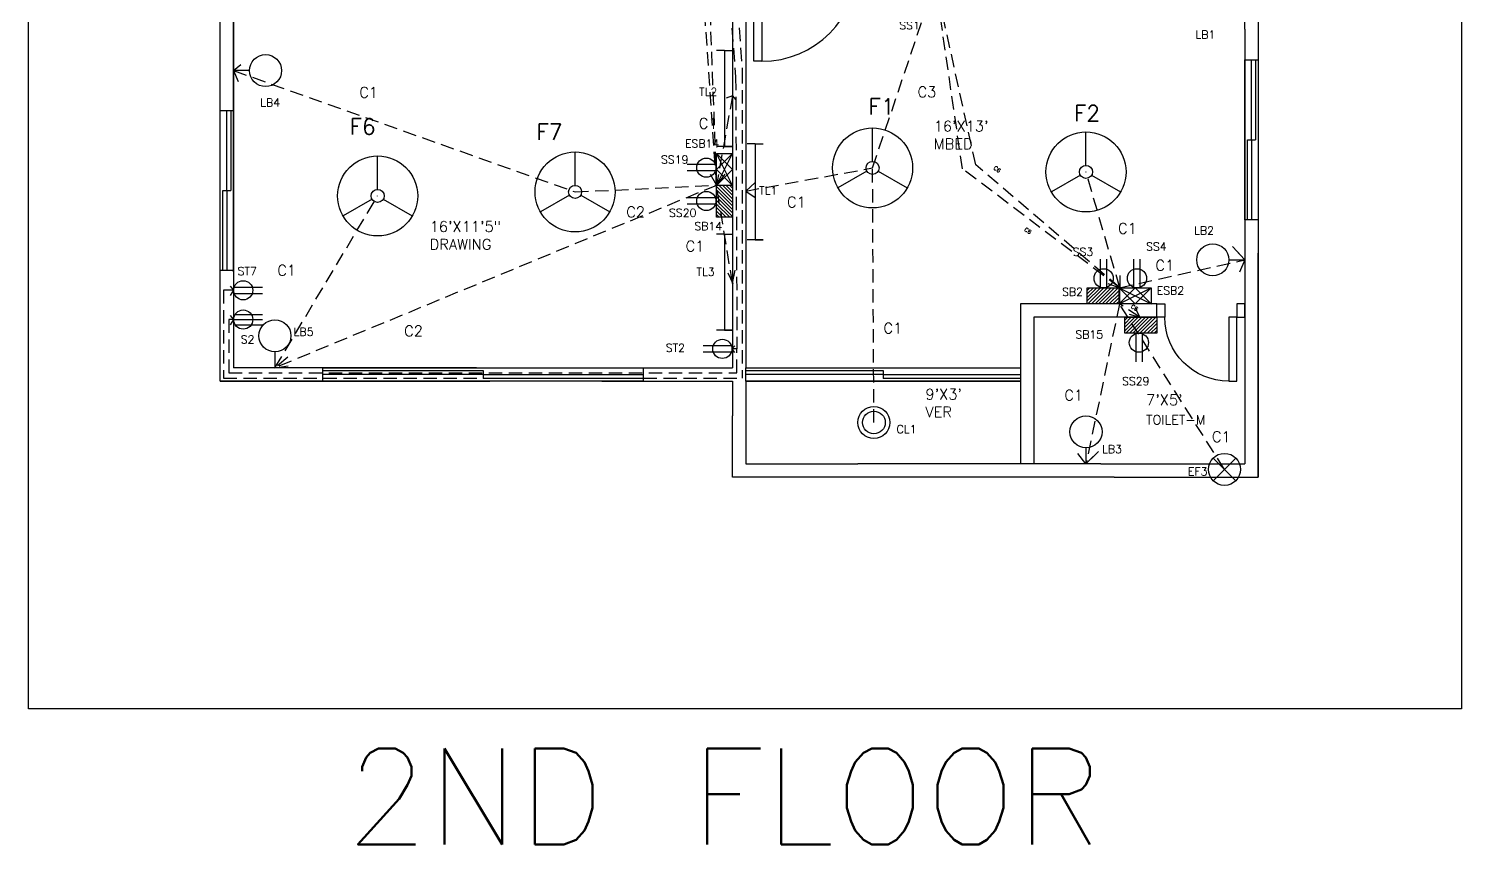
# Model space of a CAD drawing. Header units: inches. Extents: x -1037 to 4136, y -232 to 3826.
# Drawn here: x 880 to 1417, y 1620 to 1926 of the extents above; entities that cross this region are included whole.
import ezdxf

# ---------------------------------------------------------------- set-up
doc = ezdxf.new("R2010")
doc.units = ezdxf.units.IN
doc.header["$LTSCALE"] = 20
doc.header["$MEASUREMENT"] = 0
doc.linetypes.add('HIDDEN', pattern=[0.375, 0.25, -0.125])
for name, color, linetype in [('Dimensions', 90, 'Continuous'), ('Doors', 140, 'Continuous'), ('fixture', 4, 'Continuous'), ('FloorPlan', 7, 'Continuous'), ('Hidden', 2, 'HIDDEN'), ('HiddenEMG', 1, 'HIDDEN'), ('Windows', 40, 'Continuous')]:
    doc.layers.add(name, color=color, linetype=linetype)
doc.styles.get("Standard").update_dxf_attribs({"font": 'simplex.shx', "height": 2})
doc.styles.add('style1', font='txt.shx', dxfattribs={"height": 1.5})

# ---------------------------------------------------------------- blocks, each defined once
blk = doc.blocks.new('window5ft')
at = {"layer": 'Windows'}
for p, q in [((0, 0), (60, 0)), ((0, -5), (0, 0)), ((60, 0), (60, -5)), ((0, -1), (30, -1)), ((30, -2.5), (0, -2.5)), ((60, -5), (0, -5)), ((30, -1), (30, -4)), ((30, -2.5), (60, -2.5)), ((60, -4), (30, -4))]:
    blk.add_line(p, q, dxfattribs=at)
blk = doc.blocks.new('slidingdoor9ft')
at = {"layer": 'Doors'}
for p, q in [((0, 0), (103, 0)), ((0, -5), (0, 0)), ((103, 0), (103, -5)), ((0, -1), (51.5, -1)), ((51.5, -2.5), (0, -2.5)), ((103, -5), (0, -5)), ((51.5, -1), (51.5, -4)), ((51.5, -2.5), (103, -2.5)), ((103, -4), (51.5, -4))]:
    blk.add_line(p, q, dxfattribs=at)
blk = doc.blocks.new('window10ft')
at = {"layer": 'Windows'}
for p, q in [((0, 0), (120, 0)), ((0, -5), (0, 0)), ((120, 0), (120, -5)), ((0, -1), (60, -1)), ((60, -2.5), (0, -2.5)), ((120, -5), (0, -5)), ((60, -1), (60, -4)), ((60, -2.5), (120, -2.5)), ((120, -4), (60, -4))]:
    blk.add_line(p, q, dxfattribs=at)
blk = doc.blocks.new('door3ft')
at = {"layer": 'Doors'}
for points in [[(-3, 5), (-6, 5), (-6, 41), (-3, 41)], [(-42, 5), (-45, 5), (-45, 0), (-42, 0)], [(0, 0), (-3, 0), (-3, 5), (0, 5)]]:
    blk.add_lwpolyline(points, close=True, dxfattribs=at)
blk.add_arc((-6, 5), 36, 90, 180, dxfattribs=at)
blk = doc.blocks.new('door2ft')
at = {"layer": 'Doors'}
for points in [[(-3, 5), (-6, 5), (-6, 29), (-3, 29)], [(-30, 5), (-33, 5), (-33, 0), (-30, 0)], [(0, 0), (-3, 0), (-3, 5), (0, 5)]]:
    blk.add_lwpolyline(points, close=True, dxfattribs=at)
blk.add_arc((-6, 5), 24, 90, 180, dxfattribs=at)
blk = doc.blocks.new('bulb light')
at = {"layer": 'fixture'}
blk.add_line((-6, 0), (0, 0), dxfattribs=at)
blk.add_circle((-12, 0), 6, dxfattribs=at)
blk = doc.blocks.new('fan')
at = {"layer": 'fixture'}
for p, q in [((0, 2.45), (0, 15)), ((-2.12, -1.22), (-12.99, -7.5)), ((2.12, -1.22), (12.99, -7.5))]:
    blk.add_line(p, q, dxfattribs=at)
for radius in [15, 2.45]:
    blk.add_circle((0, 0), radius, dxfattribs=at)
blk = doc.blocks.new('tubelight')
at = {"layer": 'fixture'}
for p, q in [((-18, 0), (-18, 3)), ((-18, 0), (18, 0)), ((-18, 0), (-18, -3)), ((18, 0), (18, 3)), ((18, 3), (18, 0)), ((18, 0), (18, -3))]:
    blk.add_line(p, q, dxfattribs=at)
blk = doc.blocks.new('ceiling light')
at = {"layer": 'fixture'}
for radius in [6, 6, 4.27]:
    blk.add_circle((0, 0), radius, dxfattribs=at)
blk = doc.blocks.new('switch board')
at = {"layer": 'fixture'}
h = blk.add_hatch(dxfattribs=at)
h.set_pattern_fill('ANSI31', color=256, scale=15, style=0)
h.set_pattern_definition([(45, (-1280.7453, -48.5972), (-1.3258252, 1.3258252), [])])
h.paths.add_polyline_path([(24, -12), (24, 0), (0, 0), (0, -12)])
for p, q in [((0, 0), (24, 0)), ((0, -12), (0, 0)), ((24, 0), (24, -12)), ((24, -12), (0, -12))]:
    blk.add_line(p, q, dxfattribs=at)
blk = doc.blocks.new('emergency sb')
at = {"layer": 'fixture'}
for p, q in [((-12, 6), (12, 6)), ((-12, -6), (-12, 6)), ((-12, -6), (12, 6)), ((-12, 6), (12, -6)), ((-12, -6), (0, 6)), ((0, -6), (-12, 6)), ((0, 6), (12, -6)), ((12, 6), (0, -6)), ((12, 6), (12, -6)), ((12, -6), (-12, -6))]:
    blk.add_line(p, q, dxfattribs=at)
blk = doc.blocks.new('2pin')
at = {"layer": 'fixture'}
for p, q in [((-17.66, 4), (0, 4)), ((-17.66, 0), (0, 0))]:
    blk.add_line(p, q, dxfattribs=at)
blk.add_circle((-12, 2), 6, dxfattribs=at)
blk = doc.blocks.new('3pin')
at = {"layer": 'fixture'}
for p, q in [((-18, 0), (0, 0)), ((-17.11, 3.14), (0.06, 3.14)), ((-17.11, 3.14), (0.06, 3.14)), ((-16.97, -3.36), (0.06, -3.36))]:
    blk.add_line(p, q, dxfattribs=at)
blk.add_circle((-12, 0), 6, dxfattribs=at)
blk = doc.blocks.new('exhaust fan')
at = {"layer": 'fixture'}
for q in [(-6.36, 6.36), (-6.36, -6.36), (6.36, 6.36), (6.36, -6.36)]:
    blk.add_line((0, 0), q, dxfattribs=at)
blk.add_circle((0, 0), 9, dxfattribs=at)

msp = doc.modelspace()

# ---------------------------------------------------------------- linework, layer by layer
at = {"layer": 'FloorPlan'}
for p, q in [((1340.8129, 2441.85491), (1340.8129, 1757.85491)), ((1340.8129, 2441.85491), (1340.8129, 1757.85491)), ((951.8129, 1793.85491), (951.8129, 2230.85491)), ((951.8129, 1793.85491), (951.8129, 2177.85491)), ((956.8129, 1985.85491), (956.8129, 1834.85491)), ((956.8129, 1834.85491), (956.8129, 1985.85491)), ((1143.8129, 1954.85491), (1143.8129, 1798.85491)), ((1148.8129, 1949.85491), (1148.8129, 1798.85491)), ((1335.8129, 1925.85491), (1335.8129, 1930.85491)), ((1335.8129, 1925.85491), (1335.8129, 1846.85491)), ((1340.8129, 1925.85491), (1340.8129, 1841.85491)), ((1335.8129, 1846.85491), (1335.8129, 1841.85491)), ((1335.8129, 1841.85491), (1335.8129, 1822.85491)), ((1340.8129, 1757.85491), (1340.8129, 1841.85491)), ((956.8129, 1834.85491), (956.8129, 1829.85491)), ((956.8129, 1829.85491), (956.8129, 1798.85491)), ((1256.8129, 1822.85491), (1251.8129, 1822.85491)), ((1251.8129, 1822.85491), (1251.8129, 1817.85491)), ((1302.8129, 1822.85491), (1256.8129, 1822.85491)), ((1302.8129, 1817.85491), (1302.8129, 1822.85491)), ((1335.8129, 1822.85491), (1335.8129, 1817.85491)), ((1251.8129, 1817.85491), (1251.8129, 1762.85491)), ((1302.8129, 1817.85491), (1256.8129, 1817.85491)), ((1256.8129, 1817.85491), (1256.8129, 1762.85491)), ((1335.8129, 1817.85491), (1335.8129, 1762.85491)), ((956.8129, 1793.85491), (951.8129, 1793.85491)), ((951.8129, 1793.85491), (1047.8129, 1793.85491)), ((1047.8129, 1798.85491), (956.8129, 1798.85491)), ((956.8129, 1793.85491), (1052.8129, 1793.85491)), ((1052.8129, 1793.85491), (956.8129, 1793.85491)), ((1047.8129, 1798.85491), (1143.8129, 1798.85491)), ((1089.8129, 1793.85491), (1052.8129, 1793.85491)), ((1094.8129, 1793.85491), (1089.8129, 1793.85491)), ((1094.8129, 1793.85491), (1143.8129, 1793.85491)), ((1143.8129, 1793.85491), (1143.8129, 1780.85491)), ((1148.8129, 1798.85491), (1251.8129, 1798.85491)), ((1148.8129, 1793.85491), (1148.8129, 1780.85491)), ((1148.8129, 1793.85491), (1251.8129, 1793.85491)), ((1143.8129, 1757.85491), (1143.8129, 1780.85491)), ((1148.8129, 1780.85491), (1148.8129, 1762.85491)), ((1148.8129, 1762.85491), (1190.8129, 1762.85491)), ((1281.8129, 1762.85491), (1190.8129, 1762.85491)), ((1281.8129, 1762.85491), (1335.8129, 1762.85491)), ((1185.8129, 1757.85491), (1143.8129, 1757.85491)), ((1190.8129, 1757.85491), (1185.8129, 1757.85491)), ((1286.8129, 1757.85491), (1190.8129, 1757.85491)), ((1286.8129, 1757.85491), (1340.8129, 1757.85491)), ((1286.8129, 1757.85491), (1340.8129, 1757.85491))]:
    msp.add_line(p, q, dxfattribs=at)
msp.add_lwpolyline([(880, 2502.5), (1417, 2502.5), (1417, 1671), (880, 1671)], close=True, dxfattribs=at)
at = {"layer": 'Hidden'}
for p, q in [((1137.92167, 1867.42285), (1132, 2024)), ((1136, 2023.5), (1145, 1908)), ((1196.3129, 1873.85491), (1219.80724, 1943.79244)), ((1230, 1873.5), (1219.80724, 1943.85491)), ((956.8129, 1910.35491), (959.53881, 1912.69135)), ((956.8129, 1910.35491), (1084.8129, 1864.85491)), ((956.8129, 1910.35491), (958.58259, 1906.24576)), ((1145, 1908), (1145.5, 1806)), ((1143.8129, 1900.85491), (1137.8129, 1867.35491)), ((1143.8129, 1900.85491), (1141.5, 1900)), ((1143.8129, 1900.85491), (1145, 1899.5)), ((1141, 1871.5), (1137.92167, 1867.42285)), ((1148.8129, 1865.17268), (1196.3129, 1873.85491)), ((1196.3129, 1873.85491), (1196.3129, 1873.85491)), ((1196.8129, 1778.35491), (1196.3129, 1873.85491)), ((1288.97554, 1828.89125), (1230, 1873.5)), ((1084.8129, 1864.85491), (1137.85373, 1867.35491)), ((1148.8129, 1865.17268), (1152.3129, 1868.32518)), ((1148.8129, 1865.17268), (1152.3129, 1862.72417)), ((1284.5, 1830.5), (1288.97554, 1828.89125)), ((1328.22899, 1760.77101), (1288.8129, 1822.91218)), ((1296.46596, 1817.85491), (1288.86735, 1822.85491)), ((1296.46596, 1817.85491), (1295, 1821)), ((956.82237, 1816.95499), (955, 1817)), ((955, 1817), (955, 1797)), ((955.5, 1818.5), (956.82237, 1816.95499)), ((956.82237, 1816.95499), (955.5, 1815)), ((1292.5, 1819), (1296.46596, 1817.85491)), ((1145.5, 1806), (1143.61278, 1805.98449)), ((1144.73325, 1807.17386), (1143.6129, 1805.95491)), ((1144.73325, 1804.55917), (1143.8129, 1805.70575)), ((1145.5, 1797), (1145.5, 1806)), ((955, 1797), (1145.5, 1797))]:
    msp.add_line(p, q, dxfattribs=at)
at = {"layer": 'HiddenEMG'}
for p, q in [((1137.85373, 1867.35491), (1127, 2025.5)), ((1138.90725, 2023.61552), (1147.5, 1910.5)), ((1235, 1875), (1219.8129, 1943.85491)), ((1147.5, 1910.5), (1147.5, 1795)), ((1289, 1828.89125), (1235, 1875)), ((1135.5, 1871.5), (1137.85373, 1867.35491)), ((1288.97554, 1828.89125), (1276.3129, 1872.35491)), ((1137.81974, 1867.31633), (972.3129, 1798.85491)), ((1143.8129, 1830.5), (1137.8129, 1867.35491)), ((972.3129, 1798.85491), (1010.8129, 1863.35491)), ((1335.8129, 1839.35491), (1331.20468, 1844.43583)), ((1331.20468, 1844.43583), (1335.8129, 1839.35491)), ((1288.8129, 1828.85491), (1335.8129, 1839.35491)), ((1335.8129, 1839.35491), (1332.96366, 1832.43266)), ((1142.09355, 1834.50414), (1143.90645, 1830.49586)), ((1143.8129, 1830.60164), (1145, 1836.46928)), ((1289, 1833.5), (1289, 1828.89125)), ((956.8129, 1827.95491), (953, 1827.95491)), ((953, 1827.95491), (953, 1795)), ((955.5, 1829.5), (956.8129, 1827.95491)), ((956.8129, 1827.95491), (955.5, 1826)), ((1288.86735, 1822.85491), (1276.3129, 1762.85491)), ((977.12024, 1802.85551), (972.3129, 1798.85491)), ((972.3129, 1798.85491), (979.5, 1800)), ((953, 1795), (1147.5, 1795)), ((1276.3129, 1762.85491), (1272.8642, 1767.18394)), ((1276.3129, 1762.85491), (1280.99391, 1767.46389)), ((1280.99391, 1767.46389), (1276.3129, 1762.85491))]:
    msp.add_line(p, q, dxfattribs=at)

# ---------------------------------------------------------------- block references
at = {"layer": 'Doors', "rotation": 180}
msp.add_blockref('door3ft', (1148.8129, 1954.85491), dxfattribs=at)
at = {"layer": 'Doors', "xscale": -1, "rotation": 180}
msp.add_blockref('door2ft', (1335.8129, 1822.85491), dxfattribs=at)
at = {"layer": 'Doors'}
msp.add_blockref('slidingdoor9ft', (1148.8129, 1798.85491), dxfattribs=at)
at = {"layer": 'fixture'}
for name, p, rotation in [('tubelight', (1140.8129, 1899.85491), 270), ('bulb light', (956.8129, 1910.35491), 180), ('tubelight', (1152.3129, 1864.85491), 270), ('tubelight', (1140.8129, 1831), 270), ('bulb light', (972.3129, 1798.85491), 270), ('bulb light', (1276.3129, 1762.85491), 270)]:
    msp.add_blockref(name, p, dxfattribs=dict(at, rotation=rotation))
for name, p in [('fan', (1196.3129, 1873.85491)), ('fan', (1276.3129, 1872.35491)), ('fan', (1084.8129, 1864.85491)), ('fan', (1010.8129, 1863.35491)), ('bulb light', (1335.8129, 1839.35491)), ('ceiling light', (1196.8129, 1778.35491))]:
    msp.add_blockref(name, p, dxfattribs=at)
for p, xscale, yscale, rotation in [((1126.8129, 1875.15491), 0.6000000000000227, 0.6000000000000227, 180), ((1126.8129, 1862.65491), 0.6000000000000227, 0.6000000000000227, 180), ((1284.1129, 1839.65491), 0.599999999999909, 0.599999999999909, 90), ((1296.6129, 1839.65491), 0.599999999999909, 0.599999999999909, 90), ((1294.93495, 1801.11387), 0.599999999999909, 0.599999999999909, 270), ((1132.8129, 1807.15491), 0.6000000000000227, 0.6000000000000227, 180)]:
    msp.add_blockref('2pin', p, dxfattribs=dict(at, xscale=xscale, yscale=yscale, rotation=rotation))
at = {"layer": 'fixture', "xscale": 0.5, "yscale": 0.5, "zscale": 0.5, "rotation": 90}
for name, p in [('emergency sb', (1140.81515, 1873.31633)), ('switch board', (1137.8129, 1855.35491))]:
    msp.add_blockref(name, p, dxfattribs=at)
at = {"layer": 'fixture', "xscale": 0.6000000000000227, "yscale": 0.6000000000000227}
for name, p in [('2pin', (967.6129, 1826.75491)), ('3pin', (967.62237, 1816.95499))]:
    msp.add_blockref(name, p, dxfattribs=at)
at = {"layer": 'fixture'}
for name, p, xscale, yscale, zscale in [('switch board', (1276.8129, 1828.85491), 0.5, 0.5, 0.5), ('emergency sb', (1294.79196, 1825.89125), 0.5, 0.5, 0.5), ('switch board', (1290.8129, 1817.85491), 0.5, 0.5, 0.5), ('exhaust fan', (1328.22899, 1760.77101), 0.6666666666666288, 0.6666666666666288, 0.6666666666666288)]:
    msp.add_blockref(name, p, dxfattribs=dict(at, xscale=xscale, yscale=yscale, zscale=zscale))
at = {"layer": 'Windows', "rotation": 90}
for p in [(1335.8129, 1854.35491), (951.8129, 1835.35491)]:
    msp.add_blockref('window5ft', p, dxfattribs=at)
at = {"layer": 'Windows'}
msp.add_blockref('window10ft', (990.3129, 1798.85491), dxfattribs=at)

# ---------------------------------------------------------------- texts
at = {"layer": 'Dimensions'}
for s, height, p in [("16'X13'", 4, (1219.23124, 1887.51607)), ('MBED', 4, (1219.23124, 1880.84941)), ('16\'X11\'5"', 4, (1030.3129, 1849.85491)), ('DRAWING', 4, (1030.3129, 1843.18824)), ("9'X3'", 4, (1216.14134, 1786.95755)), ("7'X5'", 4, (1298.85033, 1784.81686)), ('VER', 4, (1216.14134, 1780.29089)), ('TOILET-M', 3.5, (1298.85033, 1777.65745))]:
    msp.add_text(s, height=height, dxfattribs=at).set_placement(p)
at = {"layer": 'fixture', "attachment_point": 1}
for s, insert, char_height, width in [('SS1', (1206.3129, 1928.85491), 3, 15.9196211), ('LB1', (1317.3129, 1925.35491), 3, 15.9196211), ('TL2', (1131.3129, 1903.85491), 3, 15.9196211), ('LB4', (966.8129, 1899.85491), 3, 15.9196211), ('F1', (1194.8129, 1899.85491), 6, 21.9196211), ('F2', (1271.8129, 1897.35491), 6, 21.9196211), ('F6', (1000.3129, 1892.35491), 6, 21.9196211), ('F7', (1070.3129, 1890.35491), 6, 21.9196211), ('ESB14', (1126, 1884.5), 3, 15.9196211), ('SS19', (1117, 1878.5), 3, 15.9196211), ('TL1', (1153.8129, 1866.85491), 3, 15.9196211), ('SS20', (1120, 1858.5), 3, 15.9196211), ('SB14', (1129.5, 1853.5), 3, 15.9196211), ('LB2', (1316.8129, 1851.85491), 3, 15.9196211), ('SS3', (1271.3129, 1843.85491), 3, 15.9196211), ('SS4', (1298.8129, 1845.85491), 3, 15.9196211), ('ST7', (958.3129, 1836.65491), 3, 15.9196211), ('TL3', (1130.3129, 1836.35491), 3, 15.9196211), ('SB2', (1267.3129, 1828.85491), 3, 15.9196211), ('ESB2', (1302.8129, 1829.35491), 3, 15.9196211), ('S2', (959.5, 1811), 3, 15.9196211), ('LB5', (979.3129, 1813.85491), 3, 15.9196211), ('SB15', (1272.3129, 1812.85491), 3, 15.9196211), ('ST2', (1118.8129, 1807.85491), 3, 15.9196211), ('SS29', (1289.8129, 1795.35491), 3, 15.9196211), ('CL1', (1205.3129, 1777.35491), 3, 15.9196211), ('LB3', (1282.3129, 1769.85491), 3, 15.9196211), ('EF3', (1314.5, 1761.5), 3, 21.9196211)]:
    msp.add_mtext(s, dxfattribs=dict(at, insert=insert, char_height=char_height, width=width))
at = {"layer": 'FloorPlan', "style": 'style1'}
msp.add_text('2ND FLOOR', height=36, dxfattribs=at).set_placement((998.80615, 1620.09496))
at = {"layer": 'Hidden', "style": 'style1'}
for p in [(1253.02908, 1850.38164), (1293, 1821.5)]:
    msp.add_text('C6', height=1.5, rotation=326.3099325, dxfattribs=at).set_placement(p)
at = {"layer": 'Hidden', "char_height": 4, "attachment_point": 1, "style": 'style1'}
for s, insert, width in [('C1', (1003.9323, 1904.19784), 35.5687229), ('C3', (1213.15806, 1904.38199), 28.1668991), ('C1', (1131.18136, 1892.55627), 17.6315333), ('C2', (1103.98232, 1859.33059), 20.1764053), ('C1', (1164.25895, 1863.03837), 15.8931263), ('C1', (1126.24071, 1846.5067), 17.5721899), ('C1', (1200.39087, 1815.74027), 22.3835074), ('C1', (1323.5, 1775), 18.6821251)]:
    msp.add_mtext(s, dxfattribs=dict(at, insert=insert, width=width))
at = {"layer": 'HiddenEMG', "style": 'style1'}
msp.add_text('C6', height=1.5, rotation=323.9726266, dxfattribs=at).set_placement((1241.5, 1873.5))
at = {"layer": 'HiddenEMG', "char_height": 4, "attachment_point": 1, "style": 'style1'}
for s, insert, width in [('C1', (1288.3311, 1853.14831), 23.2412717), ('C1', (973.21982, 1837.44538), 23.4916181), ('C1', (1302.32817, 1839.31253), 14.0718007), ('C2', (1020.74517, 1814.70783), 21.5038632), ('C1', (1268.19196, 1790.60641), 16.4462923)]:
    msp.add_mtext(s, dxfattribs=dict(at, insert=insert, width=width))

doc.saveas('drawing.dxf')
